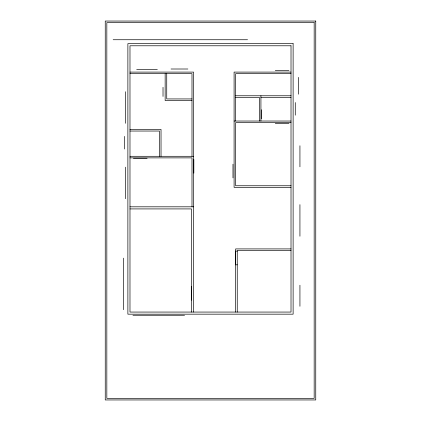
<?xml version="1.0" encoding="UTF-8"?>
<svg xmlns="http://www.w3.org/2000/svg" width="421" height="421" viewBox="0 0 421 421"><rect width="100%" height="100%" fill="white"/><g stroke="black" fill="none" stroke-linecap="round" stroke-linejoin="round"><path stroke-width="0.63" d="M113.144 39.737L247.543 39.737M171.037 69.007L187.877 69.007M136.693 69.612L157.322 69.612M275.287 70.517L288.969 70.517M129.984 72.096L193.571 72.096L193.571 312.066M291.016 72.096L234.092 72.096L234.092 187.34L291.016 187.34M129.984 73.675L191.992 73.675L191.992 156.296M291.016 73.675L235.671 73.675L235.671 121.032M235.671 95.772L291.016 95.772M235.671 97.351L259.352 97.351L259.352 121.032M260.931 97.351L291.016 97.351M191.992 98.935L166.732 98.935L166.732 73.675M191.992 100.514L165.153 100.514L165.153 73.675M234.092 121.032L291.016 121.032M291.016 122.611L235.671 122.611L235.671 185.761L291.016 185.761M275.287 123.569L288.969 123.569M129.984 129.458L161.032 129.458L161.032 156.296M129.984 131.036L159.454 131.036L159.454 156.296M129.984 156.296L193.571 156.296M129.984 157.875L191.992 157.875L191.992 206.816M133.431 158.28L147.113 158.28M129.984 206.816L193.571 206.816M129.984 208.921L191.466 208.921L191.466 312.066M291.016 248.911L235.671 248.911L235.671 312.061M291.016 250.49L237.249 250.49L237.249 312.061M235.671 251.126L237.249 251.126M235.671 264.809L237.249 264.809M132.968 315.261L184.54 315.261M299.936 145.766L299.936 166.816M299.936 204.648L299.936 236.223M299.936 285.228L299.936 306.277M298.352 77.359L298.352 94.199M295.274 102.545L295.274 115.175M261.388 109.718L261.388 118.838M260.931 95.772L260.931 121.032M235.613 251.126L235.613 264.809M232.981 164.206L232.981 177.888M193.839 159.443L193.839 173.126M191.302 286.49L191.302 300.173M163.022 87.315L163.022 96.435M125.316 91.725L125.316 123.3M125.316 167.153L125.316 198.728M124.569 136.388L124.569 149.018M123.495 258.131L123.495 309.703M315.75 21.05L105.25 21.05L105.25 399.95L315.75 399.95L315.75 21.05M314.171 22.629L106.829 22.629L106.829 398.371L314.171 398.371L314.171 22.629M293.121 43.679L127.879 43.679L127.879 314.171L293.121 314.171L293.121 43.679M291.016 45.784L129.984 45.784L129.984 312.066L291.016 312.066L291.016 45.784"/></g></svg>
